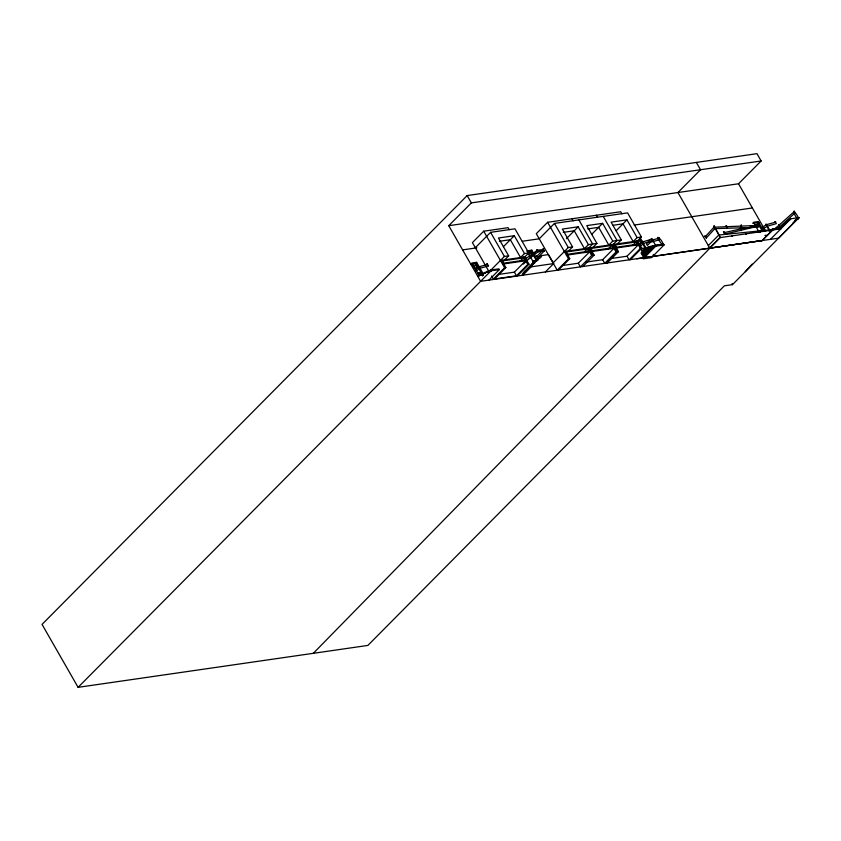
<?xml version="1.0" encoding="UTF-8"?>
<svg xmlns="http://www.w3.org/2000/svg" width="841" height="841" viewBox="0 0 841 841"><rect width="100%" height="100%" fill="white"/><g stroke="black" fill="none" stroke-linecap="round" stroke-linejoin="round"><path stroke-width="1.26" d="M483.007 275.396L482.44 275.774L482.955 275.396M651.733 238.634L651.102 238.897L651.733 238.592L655.749 245.614L655.128 245.95L655.749 245.614M662.33 244.931C650.398 229.625 665.41 241.787 662.445 245.004M658.945 237.614L658.366 237.982M780.585 227.427L780.89 228.805L720.274 237.572L713.988 225.998L719.843 236.237M714.324 225.956L713.715 226.313M769.473 231.012L765.941 224.253L769.999 230.518M793.61 211.554L794.177 211.186C804.627 224.936 793.137 217.062 794.177 211.217M797.762 218.849L798.372 218.492M780.091 226.765L776.674 229.299M793.589 212.016L794.819 213.488M793.715 212.048L778.934 225.304L779.775 226.765L794.43 213.509M482.461 275.69L482.923 275.249M732.658 283.869L732.343 283.837M766.33 224.242L765.731 224.494M490.86 270.981L491.428 270.781L490.45 270.245M525.909 257.767L525.457 257.998M745.231 271.78L752.18 264.106M714.272 226.87L705.242 236.752M706.146 238.161L715.102 228.332M530.965 265.724L539.207 257.241L541.52 256.904L540.837 255.696L529.462 267.133M313.325 653.31L720.274 237.572M778.545 238.171L480.61 281.325L448.758 225.693L738.535 183.769L761.137 160.967L756.953 153.661L467.175 195.575L42.05 624.4L78.097 687.339L367.874 645.425L724.374 285.814L732.479 284.647L798.95 217.609L790.824 218.786L780.627 227.617L775.749 229.13M448.758 225.693L471.359 202.891L761.137 160.967M509.247 229.719L508.069 227.68L483.701 231.201L472.4 242.607L489.147 271.843M475.323 247.717L490.587 232.337L514.955 228.805L528.768 252.931L524.816 256.915L500.448 260.437M470.907 263.99L475.722 263.296L476.668 262.339L483.459 274.198M475.459 265.062L477.099 267.785L474.492 268.205L472.905 265.43L475.512 265.01M474.492 268.205L472.957 265.378M503.381 246.718L514.293 235.711L524.5 253.551L528.768 252.931M479.948 272.968C474.829 274.082 481.788 271.475 481.115 275.039L482.723 273.43L485.089 273.083M476.668 262.339L471.854 263.033L479.055 275.312M489.578 271.759L484.837 272.442L483.144 274.155L482.723 273.43M490.513 270.949L486.96 271.464L485.257 273.178L484.837 272.442M494.792 269.824L488.873 270.676L487.381 272.19L486.96 271.464M488.894 280.127L499.354 269.583L498.934 268.847L490.65 270.045L489.294 271.412L488.873 270.676M490.009 270.97L504.4 256.452L508.658 255.843L498.45 238.003L514.293 235.711M78.097 687.339L491.07 270.781L499.354 269.583M504.716 259.827L508.658 255.843M621.867 213.793L620.7 211.743L547.607 222.287L536.295 233.682L557.236 270.234L568.537 258.839L569.756 258.66L565.562 251.354M491.533 276.016L493.331 279.149L504.632 267.753L505.851 267.575L501.667 260.268M494.55 278.981L505.851 267.575M524.5 253.551L520.547 257.535L510.34 239.696L499.375 241.283M613.057 244.51L617.042 240.484L603.228 216.368L554.482 223.412L539.228 238.802L522.345 241.251M519.843 261.393L523.323 257.882L524.626 260.153L503.843 263.159L502.55 260.889L523.323 257.882M529.126 255.065L528.169 253.109M527.318 251.554L530.934 251.028L531.785 250.176L537.336 259.88M531.785 254.592L530.724 252.742L531.691 254.697M498.902 274.387L514.387 272.148L525.688 260.752M523.428 264.074L526.908 260.573L502.54 264.095M524.816 256.915L529 264.221L527.78 264.4L516.479 275.806L514.387 272.148M529 264.221L517.699 275.627L493.331 279.149M523.323 272.768L534.392 261.614L536.705 261.288L536.074 260.184L522.25 274.113L522.871 275.207L531.176 266.828L553.662 263.58L548.511 254.592L540.837 255.696M566.413 238.676L578.188 226.797L588.406 244.626L596.931 243.396L586.766 225.63L602.608 223.338L612.774 241.104L621.289 239.906L611.113 222.14L626.955 219.848L637.131 237.614L641.399 236.994L627.575 212.878L603.207 216.4M553.042 262.928L568.295 247.538L572.563 246.918L562.345 229.088L578.188 226.797M545.357 271.958L553.662 263.58M568.611 250.912L572.563 246.918M591.696 234.345L602.608 223.338M558.445 270.056L569.756 258.66M588.406 244.626L584.453 248.621L574.235 230.781L563.27 232.368M584.621 251.596L587.228 248.968L588.521 251.228L567.749 254.234L566.456 251.974L587.228 248.968M592.989 247.38L596.931 243.396M562.808 265.472L578.293 263.233L589.594 251.827M589.94 247.822L594.124 255.138L591.686 255.485L580.385 266.891L578.293 263.233M616.138 230.77L626.955 219.848M582.824 266.534L594.124 255.138M612.774 241.104L608.821 245.088L598.655 227.333L587.691 228.91M608.253 248.947L611.722 245.435L613.026 247.706L592.253 250.713L590.95 248.442L611.722 245.435M617.336 243.89L621.289 239.906M585.893 262.129L602.661 259.711L613.962 248.305M614.287 244.332L618.482 251.638L616.064 251.964L604.753 263.359L602.661 259.711M605.972 263.18L617.273 251.785L613.089 244.479M607.17 263.044L618.482 251.638M637.131 237.614L633.178 241.598L623.002 223.832L613.257 225.251M632.6 245.456L636.08 241.945L637.373 244.216L616.6 247.222L615.307 244.952L636.08 241.945M641.399 236.994L637.446 240.978L641.63 248.295L630.33 259.69M611.533 258.46L627.018 256.221L638.319 244.815M642.513 241.872L639.496 244.91L640.369 246.445L643.386 243.406L652.795 240.705L651.954 239.243L642.513 241.872L643.281 243.512M641.63 248.295L640.411 248.473L629.11 259.869L627.018 256.221M641 252.983L645.983 247.948L649.536 247.443M641.42 253.709L647.906 247.17L652.637 246.487M641.841 254.445L649.62 246.592L656.958 245.456M642.251 255.17L651.039 246.308L651.46 247.044M642.671 255.906L652.563 245.929L660.847 244.731L661.268 245.467M643.092 256.631L654.025 245.604L663.633 244.226L664.054 244.962L651.502 257.619L643.207 258.818L655.77 246.161L655.349 245.425L643.512 257.367M662.729 245.141L663.633 244.226M727.349 228.09L726.929 228.405L726.508 226.628M708.322 245.604L718.813 235.017L780.89 228.805L772.206 229.267L770.861 230.634L770.44 229.898L772.805 229.561M723.975 232.368L724.564 234.208L759.749 225.756L758.782 224.295L750.214 226.597M709.646 247.916L720.127 237.32M756.711 227.207L741.794 227.858L742.14 227.448M741.562 230.392L741.142 230.718L740.658 228.994M752.59 223.201L757.405 222.508L758.298 221.593L763.859 231.307M696.348 162.429L700.542 169.735L677.93 192.536L709.793 248.169L762.177 240.547L772.627 230.003L772.206 229.267L780.627 227.617M636.774 258.797L762.177 240.547L772.658 229.95L772.206 229.267M770.388 239.401L790.824 218.786L780.059 228.121M778.493 238.224L798.95 217.609L794.724 220.437M542.75 249.588L544.211 250.944L537.883 257.63L537.052 256.169L543.36 249.504L544.211 250.944L537.21 250.387L527.044 260.458L538.072 251.837L544.211 250.944L543.37 249.483L537.21 250.387L525.972 258.586M645.709 248.505L646.13 248.484M793.084 222.686L798.95 217.609M773.815 229.509L778.997 225.272M541.152 256.263L540.647 256.431L541.268 256.084M766.309 224.715L762.871 226.986L763.744 228.521L767.181 226.25L776.38 223.632L775.539 222.171L766.309 224.715L767.181 226.25M651.891 240.137L658.808 238.224L659.649 239.685L650.461 242.303L649.578 240.768M746.545 227.585L723.733 232.747M756.879 231.727L764.532 230.077M462.613 249.893L476.9 247.822M634.135 225.073L752.39 207.969M531.785 250.176L526.971 250.87L533.762 262.728M528.064 253.215L530.724 252.742M758.298 221.593L753.483 222.297L759.045 232M564.353 251.522L639.36 240.684L640.958 243.459L638.393 243.827L636.805 241.052M566.445 255.18L639.538 244.636M536.074 260.184L538.398 259.848L537.767 258.755L539.901 258.45L539.207 257.241M664.054 244.962L654.445 246.339L654.025 245.604M775.171 229.215L777.536 228.878M768.516 230.686L770.882 230.339M483.07 273.966L480.705 274.313L479.296 275.722L477.877 273.262M483.617 274.313L478.886 274.996L477.677 276.205L479.265 275.974M479.002 275.364L481.126 275.007L479.906 273.01M644.343 256.799L645.362 256.652L640.358 248.063M764.889 235.438L767.465 235.196M759.602 240.789L762.177 240.547M491.312 270.739L490.892 270.014M741.773 227.827L741.026 226.313L741.888 227.806L714.692 228.647L713.862 227.207L756.217 225.493M755.828 225.84L756.69 227.312M705.525 236.321L706.377 237.919M778.882 225.356L779.723 226.818M537.21 250.387L538.072 251.837M738.535 183.769L765.688 231.201M757.405 222.508L762.335 231.128M732.059 283.911L732.479 284.647M652.563 245.929L652.973 246.665M649.62 246.592L650.04 247.317M653.226 254.718L653.646 255.454M647.906 247.17L648.316 247.906M646.403 248.684L640.127 237.74L639.528 238.35L645.604 248.978M644.595 250.197L643.418 248.148L641.347 248.452L642.524 250.492M636.227 241.157L640.411 248.473M596.343 215.233L597.499 217.314M611.87 244.647L616.064 251.964M578.86 219.89L592.674 244.016L588.721 248L592.905 255.307M571.975 218.755L573.142 220.805M587.502 248.179L591.686 255.485M554.482 223.412L568.295 247.538M547.607 222.287L568.537 258.839M530.934 251.028L536.495 260.731M534.392 261.614L535.023 262.718L532.889 263.023L533.52 264.116L531.628 264.389L532.258 265.493L530.545 265.735L531.176 266.828M534.214 263.086C529.988 260.153 538.44 260.689 532.942 261.141L534.119 263.191M523.596 257.094L527.78 264.4M524.584 271.401L525.215 272.495M490.587 232.337L504.4 256.452M467.175 195.575L471.359 202.891M483.701 231.201L504.632 267.753M490.65 270.045L491.07 270.781M475.722 263.296L481.893 274.082M477.289 266.744L477.919 266.439L477.32 266.692M486.781 264.053L487.402 263.759L486.781 264.053M536.253 256.106L536.884 255.811L536.285 256.063M543.013 248.989L543.643 248.694L543.013 248.989M641.62 241.577L642.24 241.283L641.683 241.483M649.01 240.505L649.63 240.211L649.073 240.41M704.443 236.384L705.063 236.09L704.464 236.342M723.46 231.822L724.09 231.527L723.491 231.78M725.941 226.008L726.571 225.714L725.941 226.008M731.807 236.247L732.427 235.943L731.807 236.247M740.164 228.321L740.784 228.016L740.164 228.321M740.795 225.441L741.426 225.146L740.795 225.441M745.82 234.219L746.44 233.914L745.883 234.124M755.649 224.883L756.269 224.579L755.649 224.883M758.645 223.38L759.265 223.075L758.666 223.328M759.833 232.19L760.453 231.895L759.833 232.19M762.829 230.686L763.46 230.392L762.829 230.686M775.045 221.856L775.665 221.561L775.066 221.814M778.84 224.768L779.46 224.473L778.903 224.673M536.936 249.84L537.546 249.577L536.979 249.798M478.077 267.133L475.165 270.077L476.048 271.611L478.96 268.668L478.077 267.133M649.294 241.052L646.477 243.901L647.349 245.435L650.177 242.586L649.294 241.052M488.463 265.872L479.065 268.563L478.182 267.028L487.633 264.41L488.463 265.872M757.194 224.221L754.629 224.589L756.227 227.364L758.782 226.996L757.194 224.221"/></g></svg>
